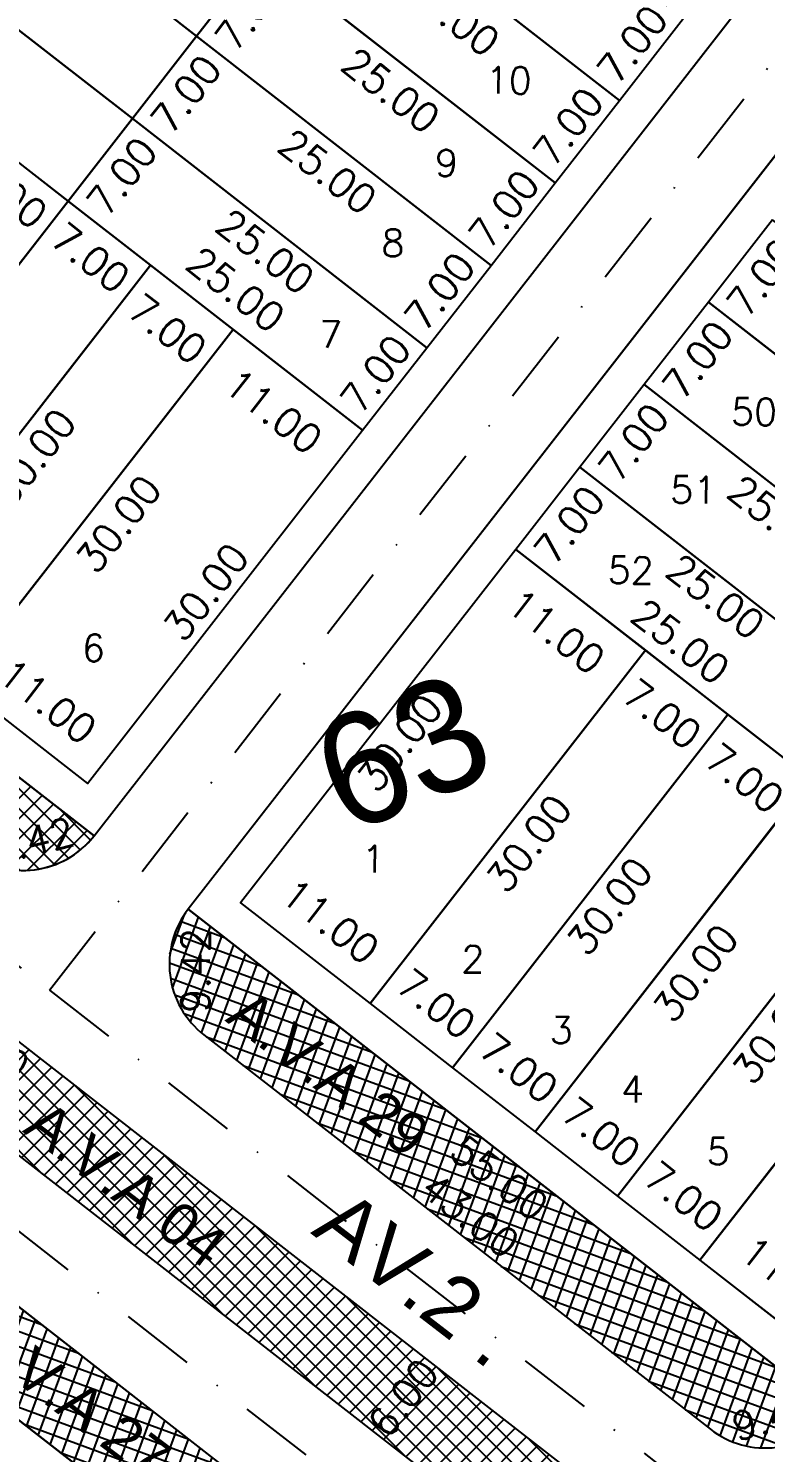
# Model space of a CAD drawing. Header units: millimetres. Extents: x -4430026 to 4783824, y 584 to 9593110.
# Drawn here: x 2311.7 to 2361.1, y 1223.1 to 1318.5 of the extents above; entities that cross this region are included whole.
import ezdxf
from ezdxf.enums import TextEntityAlignment as Align

# ---------------------------------------------------------------- set-up
doc = ezdxf.new("R2010")
doc.units = ezdxf.units.MM
doc.linetypes.add('CONTINUO', pattern=[0])
doc.linetypes.add('DASHDOT', pattern=[1, 0.5, -0.25, 0, -0.25])
for name, color, linetype in [('AGT CI', 252, 'Continuous'), ('Bra-Rua Calçadas', 1, 'Continuous'), ('Calçada', 1, 'Continuous'), ('Cota', 8, 'Continuous'), ('EIXO DAS VIAS', 252, 'DASHDOT'), ('Lotes', 2, 'Continuous'), ('Nomes de Ruas', 3, 'Continuous'), ('Numero de lotes', 5, 'Continuous'), ('TXT A.VERDES', 7, 'Continuous'), ('Área Verde Alameda etc.', 92, 'Continuous')]:
    doc.layers.add(name, color=color, linetype=linetype)
doc.styles.add('arcad1', font='romans.shx')
doc.styles.add('ARIAL', font='arial.ttf', dxfattribs={"height": 0.25})
doc.styles.add('ROMANS', font='romans.shx')
doc.dimstyles.new('BOLA100', dxfattribs={"dimscale": 0, "dimtxt": 1.9, "dimasz": 0.18, "dimexe": 0.18, "dimexo": 0.063, "dimgap": 0, "dimtad": 1, "dimzin": 4, "dimdsep": 46, "dimtxsty": 'ROMANS', "dimcen": 0.09, "dimse1": 1, "dimse2": 1, "dimsd1": 1, "dimsd2": 1, "dimclrt": 256, "dimaunit": 1, "dimadec": 4, "dimazin": 0, "dimtfac": 1.2, "dimtix": 1, "dimtmove": 2, "dimatfit": 3, "dimfxl": 1, "dimtvp": 2, "dimtolj": 1, "dimtzin": 4, "dimarcsym": 0})
pattern_1 = [(45, (-350710.31295, -9590084.73025), (-0.67351920908, 0.67351920908), []), (135, (-350710.31295, -9590084.73025), (-0.67351920908, -0.67351920908), [])]
pattern_2 = [(69.82082076, (-350710.31295, -9590084.73025), (-0.894034063135, 0.32857167248), []), (159.82082076, (-350710.31295, -9590084.73025), (-0.32857167248, -0.894034063135), [])]

# ---------------------------------------------------------------- blocks, each defined once
blk = doc.blocks.new('*D2287')
at = {"layer": 'DEFPOINTS', "color": 0}
for p in [(2344.366, 1283.626), (2346.551, 1281.925), (2325.935, 1259.956)]:
    blk.add_point(p, dxfattribs=at)
at = {"layer": 'Cota', "insert": (2336.586, 1270.673), "char_height": 1.9, "attachment_point": 5, "rotation": 52.09358, "style": 'ROMANS'}
blk.add_mtext('\\A1;30.00', dxfattribs=at)
blk = doc.blocks.new('*D2288')
at = {"layer": 'DEFPOINTS', "color": 0}
for p in [(2353.045, 1276.868), (2355.21, 1275.182), (2334.614, 1253.198)]:
    blk.add_point(p, dxfattribs=at)
at = {"layer": 'Cota', "insert": (2345.245, 1263.931), "char_height": 1.9, "attachment_point": 5, "rotation": 52.09358, "style": 'ROMANS'}
blk.add_mtext('\\A1;30.00', dxfattribs=at)
blk = doc.blocks.new('*D2289')
at = {"layer": 'DEFPOINTS', "color": 0}
for p in [(2358.568, 1272.567), (2360.622, 1270.968), (2340.137, 1248.897)]:
    blk.add_point(p, dxfattribs=at)
at = {"layer": 'Cota', "insert": (2350.657, 1259.717), "char_height": 1.9, "attachment_point": 5, "rotation": 52.09358, "style": 'ROMANS'}
blk.add_mtext('\\A1;30.00', dxfattribs=at)
blk = doc.blocks.new('*D2290')
at = {"layer": 'DEFPOINTS', "color": 0}
for p in [(2364.091, 1268.267), (2366.367, 1266.495), (2345.66, 1244.596)]:
    blk.add_point(p, dxfattribs=at)
at = {"layer": 'Cota', "insert": (2356.402, 1255.243), "char_height": 1.9, "attachment_point": 5, "rotation": 52.09358, "style": 'ROMANS'}
blk.add_mtext('\\A1;30.00', dxfattribs=at)
blk = doc.blocks.new('*D2291')
at = {"layer": 'DEFPOINTS', "color": 0}
for p in [(2369.615, 1263.966), (2371.696, 1262.345), (2351.183, 1240.296)]:
    blk.add_point(p, dxfattribs=at)
at = {"layer": 'Cota', "insert": (2361.731, 1251.094), "char_height": 1.9, "attachment_point": 5, "rotation": 52.09358, "style": 'ROMANS'}
blk.add_mtext('\\A1;30.00', dxfattribs=at)
blk = doc.blocks.new('*D2292')
at = {"layer": 'DEFPOINTS', "color": 0}
for p in [(2375.138, 1259.666), (2377.191, 1258.066), (2356.706, 1235.995)]:
    blk.add_point(p, dxfattribs=at)
at = {"layer": 'Cota', "insert": (2367.226, 1246.815), "char_height": 1.9, "attachment_point": 5, "rotation": 52.09358, "style": 'ROMANS'}
blk.add_mtext('\\A1;30.00', dxfattribs=at)
blk = doc.blocks.new('*D2294')
at = {"layer": 'DEFPOINTS', "color": 0}
for p in [(2348.667, 1289.149), (2350.851, 1287.448), (2344.366, 1283.626)]:
    blk.add_point(p, dxfattribs=at)
at = {"layer": 'Cota', "insert": (2347.952, 1285.27), "char_height": 1.9, "attachment_point": 5, "rotation": 52.09358, "style": 'ROMANS'}
blk.add_mtext('\\A1;7.00', dxfattribs=at)
blk = doc.blocks.new('*D2295')
at = {"layer": 'DEFPOINTS', "color": 0}
for p in [(2352.967, 1294.672), (2355.152, 1292.971), (2348.667, 1289.149)]:
    blk.add_point(p, dxfattribs=at)
at = {"layer": 'Cota', "insert": (2352.252, 1290.793), "char_height": 1.9, "attachment_point": 5, "rotation": 52.09358, "style": 'ROMANS'}
blk.add_mtext('\\A1;7.00', dxfattribs=at)
blk = doc.blocks.new('*D2296')
at = {"layer": 'DEFPOINTS', "color": 0}
for p in [(2357.268, 1300.195), (2359.453, 1298.494), (2352.967, 1294.672)]:
    blk.add_point(p, dxfattribs=at)
at = {"layer": 'Cota', "insert": (2356.553, 1296.316), "char_height": 1.9, "attachment_point": 5, "rotation": 52.09358, "style": 'ROMANS'}
blk.add_mtext('\\A1;7.00', dxfattribs=at)
blk = doc.blocks.new('*D2297')
at = {"layer": 'DEFPOINTS', "color": 0}
for p in [(2361.569, 1305.719), (2363.753, 1304.017), (2357.268, 1300.195)]:
    blk.add_point(p, dxfattribs=at)
at = {"layer": 'Cota', "insert": (2360.853, 1301.839), "char_height": 1.9, "attachment_point": 5, "rotation": 52.09358, "style": 'ROMANS'}
blk.add_mtext('\\A1;7.00', dxfattribs=at)
blk = doc.blocks.new('*D2419')
at = {"layer": 'DEFPOINTS', "color": 0}
for p in [(2319.907, 1302.672), (2321.999, 1301.043), (2301.475, 1279.001)]:
    blk.add_point(p, dxfattribs=at)
at = {"layer": 'Cota', "insert": (2312.034, 1289.791), "char_height": 1.9, "attachment_point": 5, "rotation": 52.09358, "style": 'ROMANS'}
blk.add_mtext('\\A1;30.00', dxfattribs=at)
blk = doc.blocks.new('*D2420')
at = {"layer": 'DEFPOINTS', "color": 0}
for p in [(2325.43, 1298.371), (2327.719, 1296.588), (2306.998, 1274.701)]:
    blk.add_point(p, dxfattribs=at)
at = {"layer": 'Cota', "insert": (2317.754, 1285.337), "char_height": 1.9, "attachment_point": 5, "rotation": 52.09358, "style": 'ROMANS'}
blk.add_mtext('\\A1;30.00', dxfattribs=at)
blk = doc.blocks.new('*D2421')
at = {"layer": 'DEFPOINTS', "color": 0}
for p in [(2333.569, 1292.033), (2334.109, 1291.613), (2315.678, 1267.942)]:
    blk.add_point(p, dxfattribs=at)
at = {"layer": 'Cota', "insert": (2323.604, 1280.782), "char_height": 1.9, "attachment_point": 5, "rotation": 52.09358, "style": 'ROMANS'}
blk.add_mtext('\\A1;30.00', dxfattribs=at)
blk = doc.blocks.new('*D2422')
at = {"layer": 'DEFPOINTS', "color": 0}
for p in [(2337.869, 1297.557), (2338.409, 1297.136), (2334.109, 1291.613)]:
    blk.add_point(p, dxfattribs=at)
at = {"layer": 'Cota', "insert": (2334.97, 1295.379), "char_height": 1.9, "attachment_point": 5, "rotation": 52.09358, "style": 'ROMANS'}
blk.add_mtext('\\A1;7.00', dxfattribs=at)
blk = doc.blocks.new('*D2423')
at = {"layer": 'DEFPOINTS', "color": 0}
for p in [(2342.17, 1303.08), (2342.71, 1302.659), (2338.409, 1297.136)]:
    blk.add_point(p, dxfattribs=at)
at = {"layer": 'Cota', "insert": (2339.27, 1300.902), "char_height": 1.9, "attachment_point": 5, "rotation": 52.09358, "style": 'ROMANS'}
blk.add_mtext('\\A1;7.00', dxfattribs=at)
blk = doc.blocks.new('*D2424')
at = {"layer": 'DEFPOINTS', "color": 0}
for p in [(2346.471, 1308.603), (2347.011, 1308.182), (2342.71, 1302.659)]:
    blk.add_point(p, dxfattribs=at)
at = {"layer": 'Cota', "insert": (2343.571, 1306.425), "char_height": 1.9, "attachment_point": 5, "rotation": 52.09358, "style": 'ROMANS'}
blk.add_mtext('\\A1;7.00', dxfattribs=at)
blk = doc.blocks.new('*D2425')
at = {"layer": 'DEFPOINTS', "color": 0}
for p in [(2350.771, 1314.126), (2351.311, 1313.705), (2347.011, 1308.182)]:
    blk.add_point(p, dxfattribs=at)
at = {"layer": 'Cota', "insert": (2347.871, 1311.948), "char_height": 1.9, "attachment_point": 5, "rotation": 52.09358, "style": 'ROMANS'}
blk.add_mtext('\\A1;7.00', dxfattribs=at)
blk = doc.blocks.new('*D2426')
at = {"layer": 'DEFPOINTS', "color": 0}
for p in [(2355.072, 1319.649), (2355.612, 1319.228), (2351.311, 1313.705)]:
    blk.add_point(p, dxfattribs=at)
at = {"layer": 'Cota', "insert": (2352.172, 1317.471), "char_height": 1.9, "attachment_point": 5, "rotation": 52.09358, "style": 'ROMANS'}
blk.add_mtext('\\A1;7.00', dxfattribs=at)
blk = doc.blocks.new('*D4426')
at = {"layer": 'DEFPOINTS', "color": 0}
for p in [(2306.998, 1274.701), (2316.752, 1269.323), (2315.678, 1267.942)]:
    blk.add_point(p, dxfattribs=at)
at = {"layer": 'Cota', "insert": (2312.996, 1273.451), "char_height": 1.9, "attachment_point": 5, "rotation": 322.09358, "style": 'ROMANS'}
blk.add_mtext('\\A1;11.00', dxfattribs=at)
blk = doc.blocks.new('*D4427')
at = {"layer": 'DEFPOINTS', "color": 0}
for p in [(2325.935, 1259.956), (2335.689, 1254.578), (2334.614, 1253.198)]:
    blk.add_point(p, dxfattribs=at)
at = {"layer": 'Cota', "insert": (2331.933, 1258.706), "char_height": 1.9, "attachment_point": 5, "rotation": 322.09358, "style": 'ROMANS'}
blk.add_mtext('\\A1;11.00', dxfattribs=at)
blk = doc.blocks.new('*D4428')
at = {"layer": 'DEFPOINTS', "color": 0}
for p in [(2334.614, 1253.198), (2341.212, 1250.277), (2340.137, 1248.897)]:
    blk.add_point(p, dxfattribs=at)
at = {"layer": 'Cota', "insert": (2339.034, 1253.177), "char_height": 1.9, "attachment_point": 5, "rotation": 322.09358, "style": 'ROMANS'}
blk.add_mtext('\\A1;7.00', dxfattribs=at)
blk = doc.blocks.new('*D4429')
at = {"layer": 'DEFPOINTS', "color": 0}
for p in [(2340.137, 1248.897), (2346.735, 1245.976), (2345.66, 1244.596)]:
    blk.add_point(p, dxfattribs=at)
at = {"layer": 'Cota', "insert": (2344.557, 1248.876), "char_height": 1.9, "attachment_point": 5, "rotation": 322.09358, "style": 'ROMANS'}
blk.add_mtext('\\A1;7.00', dxfattribs=at)
blk = doc.blocks.new('*D4430')
at = {"layer": 'DEFPOINTS', "color": 0}
for p in [(2345.66, 1244.596), (2352.258, 1241.676), (2351.183, 1240.296)]:
    blk.add_point(p, dxfattribs=at)
at = {"layer": 'Cota', "insert": (2350.08, 1244.576), "char_height": 1.9, "attachment_point": 5, "rotation": 322.09358, "style": 'ROMANS'}
blk.add_mtext('\\A1;7.00', dxfattribs=at)
blk = doc.blocks.new('*D4431')
at = {"layer": 'DEFPOINTS', "color": 0}
for p in [(2351.183, 1240.296), (2357.781, 1237.375), (2356.706, 1235.995)]:
    blk.add_point(p, dxfattribs=at)
at = {"layer": 'Cota', "insert": (2355.603, 1240.275), "char_height": 1.9, "attachment_point": 5, "rotation": 322.09358, "style": 'ROMANS'}
blk.add_mtext('\\A1;7.00', dxfattribs=at)
blk = doc.blocks.new('*D4432')
at = {"layer": 'DEFPOINTS', "color": 0}
for p in [(2356.706, 1235.995), (2366.46, 1230.617), (2365.386, 1229.237)]:
    blk.add_point(p, dxfattribs=at)
at = {"layer": 'Cota', "insert": (2362.704, 1234.746), "char_height": 1.9, "attachment_point": 5, "rotation": 322.09358, "style": 'ROMANS'}
blk.add_mtext('\\A1;11.00', dxfattribs=at)
blk = doc.blocks.new('*D4441')
at = {"layer": 'DEFPOINTS', "color": 0}
for p in [(2319.907, 1302.672), (2325.43, 1298.371), (2323.2, 1295.508)]:
    blk.add_point(p, dxfattribs=at)
at = {"layer": 'Cota', "insert": (2321.022, 1298.408), "char_height": 1.9, "attachment_point": 5, "rotation": 322.09358, "style": 'ROMANS'}
blk.add_mtext('\\A1;7.00', dxfattribs=at)
blk = doc.blocks.new('*D4442')
at = {"layer": 'DEFPOINTS', "color": 0}
for p in [(2325.43, 1298.371), (2334.109, 1291.613), (2331.879, 1288.75)]:
    blk.add_point(p, dxfattribs=at)
at = {"layer": 'Cota', "insert": (2328.123, 1292.878), "char_height": 1.9, "attachment_point": 5, "rotation": 322.09358, "style": 'ROMANS'}
blk.add_mtext('\\A1;11.00', dxfattribs=at)
blk = doc.blocks.new('*D4443')
at = {"layer": 'DEFPOINTS', "color": 0}
for p in [(2344.366, 1283.626), (2353.045, 1276.868), (2350.816, 1274.005)]:
    blk.add_point(p, dxfattribs=at)
at = {"layer": 'Cota', "insert": (2347.06, 1278.133), "char_height": 1.9, "attachment_point": 5, "rotation": 322.09358, "style": 'ROMANS'}
blk.add_mtext('\\A1;11.00', dxfattribs=at)
blk = doc.blocks.new('*D4444')
at = {"layer": 'DEFPOINTS', "color": 0}
for p in [(2353.045, 1276.868), (2358.568, 1272.567), (2356.339, 1269.704)]:
    blk.add_point(p, dxfattribs=at)
at = {"layer": 'Cota', "insert": (2354.161, 1272.604), "char_height": 1.9, "attachment_point": 5, "rotation": 322.09358, "style": 'ROMANS'}
blk.add_mtext('\\A1;7.00', dxfattribs=at)
blk = doc.blocks.new('*D4445')
at = {"layer": 'DEFPOINTS', "color": 0}
for p in [(2358.568, 1272.567), (2364.091, 1268.267), (2361.862, 1265.403)]:
    blk.add_point(p, dxfattribs=at)
at = {"layer": 'Cota', "insert": (2359.684, 1268.303), "char_height": 1.9, "attachment_point": 5, "rotation": 322.09358, "style": 'ROMANS'}
blk.add_mtext('\\A1;7.00', dxfattribs=at)
blk = doc.blocks.new('*D4458')
at = {"layer": 'DEFPOINTS', "color": 0}
for p in [(2344.366, 1283.626), (2364.091, 1268.267), (2364.685, 1269.029)]:
    blk.add_point(p, dxfattribs=at)
at = {"layer": 'Cota', "insert": (2355.406, 1277.458), "char_height": 1.9, "attachment_point": 5, "rotation": 322.09358, "style": 'ROMANS'}
blk.add_mtext('\\A1;25.00', dxfattribs=at)
blk = doc.blocks.new('*D4463')
at = {"layer": 'DEFPOINTS', "color": 0}
for p in [(2348.667, 1289.149), (2368.392, 1273.79), (2367.032, 1272.043)]:
    blk.add_point(p, dxfattribs=at)
at = {"layer": 'Cota', "insert": (2357.753, 1280.472), "char_height": 1.9, "attachment_point": 5, "rotation": 322.09358, "style": 'ROMANS'}
blk.add_mtext('\\A1;25.00', dxfattribs=at)
blk = doc.blocks.new('*D4468')
at = {"layer": 'DEFPOINTS', "color": 0}
for p in [(2352.967, 1294.672), (2372.693, 1279.313), (2371.139, 1277.317)]:
    blk.add_point(p, dxfattribs=at)
at = {"layer": 'Cota', "insert": (2361.859, 1285.746), "char_height": 1.9, "attachment_point": 5, "rotation": 322.09358, "style": 'ROMANS'}
blk.add_mtext('\\A1;25.00', dxfattribs=at)
blk = doc.blocks.new('*D4473')
at = {"layer": 'DEFPOINTS', "color": 0}
for p in [(2357.268, 1300.195), (2376.993, 1284.836), (2375.245, 1282.591)]:
    blk.add_point(p, dxfattribs=at)
at = {"layer": 'Cota', "insert": (2365.966, 1291.02), "char_height": 1.9, "attachment_point": 5, "rotation": 322.09358, "style": 'ROMANS'}
blk.add_mtext('\\A1;25.00', dxfattribs=at)
blk = doc.blocks.new('*D5806')
at = {"layer": 'DEFPOINTS', "color": 0}
for p in [(2314.383, 1306.972), (2316.573, 1305.267), (2295.952, 1283.302)]:
    blk.add_point(p, dxfattribs=at)
at = {"layer": 'Cota', "insert": (2306.608, 1294.016), "char_height": 1.9, "attachment_point": 5, "rotation": 52.09358, "style": 'ROMANS'}
blk.add_mtext('\\A1;30.00', dxfattribs=at)
blk = doc.blocks.new('*D5813')
at = {"layer": 'DEFPOINTS', "color": 0}
for p in [(2308.86, 1311.273), (2314.383, 1306.972), (2312.521, 1304.58)]:
    blk.add_point(p, dxfattribs=at)
at = {"layer": 'Cota', "insert": (2310.343, 1307.48), "char_height": 1.9, "attachment_point": 5, "rotation": 322.09358, "style": 'ROMANS'}
blk.add_mtext('\\A1;7.00', dxfattribs=at)
blk = doc.blocks.new('*D5814')
at = {"layer": 'DEFPOINTS', "color": 0}
for p in [(2314.383, 1306.972), (2319.907, 1302.672), (2318.044, 1300.28)]:
    blk.add_point(p, dxfattribs=at)
at = {"layer": 'Cota', "insert": (2315.866, 1303.18), "char_height": 1.9, "attachment_point": 5, "rotation": 322.09358, "style": 'ROMANS'}
blk.add_mtext('\\A1;7.00', dxfattribs=at)
blk = doc.blocks.new('*D5815')
at = {"layer": 'DEFPOINTS', "color": 0}
for p in [(2318.684, 1312.495), (2320.874, 1310.79), (2314.383, 1306.972)]:
    blk.add_point(p, dxfattribs=at)
at = {"layer": 'Cota', "insert": (2317.974, 1308.612), "char_height": 1.9, "attachment_point": 5, "rotation": 52.09358, "style": 'ROMANS'}
blk.add_mtext('\\A1;7.00', dxfattribs=at)
blk = doc.blocks.new('*D5816')
at = {"layer": 'DEFPOINTS', "color": 0}
for p in [(2322.985, 1318.018), (2325.175, 1316.313), (2318.684, 1312.495)]:
    blk.add_point(p, dxfattribs=at)
at = {"layer": 'Cota', "insert": (2322.275, 1314.135), "char_height": 1.9, "attachment_point": 5, "rotation": 52.09358, "style": 'ROMANS'}
blk.add_mtext('\\A1;7.00', dxfattribs=at)
blk = doc.blocks.new('*D5817')
at = {"layer": 'DEFPOINTS', "color": 0}
for p in [(2327.285, 1323.542), (2329.475, 1321.836), (2322.985, 1318.018)]:
    blk.add_point(p, dxfattribs=at)
at = {"layer": 'Cota', "insert": (2326.575, 1319.659), "char_height": 1.9, "attachment_point": 5, "rotation": 52.09358, "style": 'ROMANS'}
blk.add_mtext('\\A1;7.00', dxfattribs=at)
blk = doc.blocks.new('*D5983')
at = {"layer": 'DEFPOINTS', "color": 0}
for p in [(2294.658, 1322.332), (2315.166, 1307.977), (2314.383, 1306.972)]:
    blk.add_point(p, dxfattribs=at)
at = {"layer": 'Cota', "insert": (2305.887, 1316.406), "char_height": 1.9, "attachment_point": 5, "rotation": 322.09358, "style": 'ROMANS'}
blk.add_mtext('\\A1;25.00', dxfattribs=at)
blk = doc.blocks.new('*D5984')
at = {"layer": 'DEFPOINTS', "color": 0}
for p in [(2298.959, 1327.855), (2318.684, 1312.495), (2317.146, 1310.52)]:
    blk.add_point(p, dxfattribs=at)
at = {"layer": 'Cota', "insert": (2307.867, 1318.949), "char_height": 1.9, "attachment_point": 5, "rotation": 322.09358, "style": 'ROMANS'}
blk.add_mtext('\\A1;25.00', dxfattribs=at)
blk = doc.blocks.new('*D5985')
at = {"layer": 'DEFPOINTS', "color": 0}
for p in [(2303.259, 1333.378), (2322.985, 1318.018), (2321.318, 1315.878)]:
    blk.add_point(p, dxfattribs=at)
at = {"layer": 'Cota', "insert": (2312.039, 1324.307), "char_height": 1.9, "attachment_point": 5, "rotation": 322.09358, "style": 'ROMANS'}
blk.add_mtext('\\A1;25.00', dxfattribs=at)
blk = doc.blocks.new('*D6032')
at = {"layer": 'DEFPOINTS', "color": 0}
for p in [(2335.887, 1334.588), (2355.612, 1319.228), (2353.808, 1316.911)]:
    blk.add_point(p, dxfattribs=at)
at = {"layer": 'Cota', "insert": (2344.528, 1325.34), "char_height": 1.9, "attachment_point": 5, "rotation": 322.09358, "style": 'ROMANS'}
blk.add_mtext('\\A1;25.00', dxfattribs=at)
blk = doc.blocks.new('*D6033')
at = {"layer": 'DEFPOINTS', "color": 0}
for p in [(2331.586, 1329.065), (2351.311, 1313.705), (2349.283, 1311.1)]:
    blk.add_point(p, dxfattribs=at)
at = {"layer": 'Cota', "insert": (2340.004, 1319.53), "char_height": 1.9, "attachment_point": 5, "rotation": 322.09358, "style": 'ROMANS'}
blk.add_mtext('\\A1;25.00', dxfattribs=at)
blk = doc.blocks.new('*D6034')
at = {"layer": 'DEFPOINTS', "color": 0}
for p in [(2327.285, 1323.542), (2347.011, 1308.182), (2345.276, 1305.954)]:
    blk.add_point(p, dxfattribs=at)
at = {"layer": 'Cota', "insert": (2335.997, 1314.384), "char_height": 1.9, "attachment_point": 5, "rotation": 322.09358, "style": 'ROMANS'}
blk.add_mtext('\\A1;25.00', dxfattribs=at)
blk = doc.blocks.new('*D6035')
at = {"layer": 'DEFPOINTS', "color": 0}
for p in [(2322.985, 1318.018), (2342.71, 1302.659), (2341.043, 1300.519)]:
    blk.add_point(p, dxfattribs=at)
at = {"layer": 'Cota', "insert": (2331.764, 1308.948), "char_height": 1.9, "attachment_point": 5, "rotation": 322.09358, "style": 'ROMANS'}
blk.add_mtext('\\A1;25.00', dxfattribs=at)
blk = doc.blocks.new('*D6036')
at = {"layer": 'DEFPOINTS', "color": 0}
for p in [(2318.684, 1312.495), (2338.409, 1297.136), (2336.871, 1295.16)]:
    blk.add_point(p, dxfattribs=at)
at = {"layer": 'Cota', "insert": (2327.592, 1303.589), "char_height": 1.9, "attachment_point": 5, "rotation": 322.09358, "style": 'ROMANS'}
blk.add_mtext('\\A1;25.00', dxfattribs=at)
blk = doc.blocks.new('*D6037')
at = {"layer": 'DEFPOINTS', "color": 0}
for p in [(2314.383, 1306.972), (2334.891, 1292.618), (2334.109, 1291.613)]:
    blk.add_point(p, dxfattribs=at)
at = {"layer": 'Cota', "insert": (2325.612, 1301.047), "char_height": 1.9, "attachment_point": 5, "rotation": 322.09358, "style": 'ROMANS'}
blk.add_mtext('\\A1;25.00', dxfattribs=at)
blk = doc.blocks.new('*D7468')
at = {"layer": 'DEFPOINTS', "color": 0}
for p in [(2261.75, 1289.021), (2355.643, 1215.911), (2354.231, 1214.098)]:
    blk.add_point(p, dxfattribs=at)
at = {"layer": 'Cota', "insert": (2307.868, 1251.403), "char_height": 1.9, "attachment_point": 5, "rotation": 322.09358, "style": 'ROMANS'}
blk.add_mtext('\\A1;119.00', dxfattribs=at)
blk = doc.blocks.new('*D7469')
at = {"layer": 'DEFPOINTS', "color": 0}
for p in [(2258.064, 1284.287), (2351.957, 1211.177), (2352.348, 1211.68)]:
    blk.add_point(p, dxfattribs=at)
at = {"layer": 'Cota', "insert": (2305.985, 1248.984), "char_height": 1.9, "attachment_point": 5, "rotation": 322.09358, "style": 'ROMANS'}
blk.add_mtext('\\A1;119.00', dxfattribs=at)
blk = doc.blocks.new('*D7482')
at = {"layer": 'DEFPOINTS', "color": 0}
for p in [(2337.218, 1230.258), (2339.411, 1228.55), (2333.532, 1225.524)]:
    blk.add_point(p, dxfattribs=at)
at = {"layer": 'Cota', "insert": (2336.819, 1226.767), "char_height": 1.9, "attachment_point": 5, "rotation": 52.09358, "style": 'ROMANS'}
blk.add_mtext('\\A1;6.00', dxfattribs=at)
blk = doc.blocks.new('*D7396')
at = {"layer": 'DEFPOINTS', "color": 0}
for p in [(2301.734, 1232.945), (2301.538, 1232.693), (2344.943, 1198.914)]:
    blk.add_point(p, dxfattribs=at)
at = {"layer": 'Cota', "insert": (2324.02, 1216.805), "char_height": 1.9, "attachment_point": 5, "rotation": 322.10932, "style": 'ROMANS'}
blk.add_mtext('\\A1;55.00', dxfattribs=at)
blk = doc.blocks.new('*D7397')
at = {"layer": 'DEFPOINTS', "color": 0}
for p in [(2309.958, 1233.74), (2343.886, 1207.322), (2342.523, 1205.572)]:
    blk.add_point(p, dxfattribs=at)
at = {"layer": 'Cota', "insert": (2326.143, 1219.531), "char_height": 1.9, "attachment_point": 5, "rotation": 322.09358, "style": 'ROMANS'}
blk.add_mtext('\\A1;43.00', dxfattribs=at)
blk = doc.blocks.new('*D7532')
at = {"layer": 'DEFPOINTS', "color": 0}
for p in [(2384.717, 1450.198), (2270.309, 1303.269), (2272.014, 1301.941)]:
    blk.add_point(p, dxfattribs=at)
at = {"layer": 'Cota', "insert": (2334.914, 1383.721), "char_height": 1.9, "attachment_point": 5, "rotation": 52.09358, "style": 'ROMANS'}
blk.add_mtext('\\A1;186.22', dxfattribs=at)
blk = doc.blocks.new('*D7533')
at = {"layer": 'DEFPOINTS', "color": 0}
for p in [(2388.662, 1447.126), (2388.662, 1447.126), (2274.254, 1300.197)]:
    blk.add_point(p, dxfattribs=at)
at = {"layer": 'Cota', "insert": (2330.496, 1374.427), "char_height": 1.9, "attachment_point": 5, "rotation": 52.09358, "style": 'ROMANS'}
blk.add_mtext('\\A1;186.22', dxfattribs=at)

msp = doc.modelspace()

# ---------------------------------------------------------------- hatches: boundary and pattern name
at = {"layer": 'Área Verde Alameda etc.'}
h = msp.add_hatch(dxfattribs=at)
h.set_pattern_fill('ANSI37', color=256, scale=0.3, angle=24.82082, style=0)
h.set_pattern_definition(pattern_2)
edge = h.paths.add_edge_path()
edge.add_line((2384.717, 1450.198), (2270.309, 1303.269))
edge.add_line((2270.309, 1303.269), (2274.254, 1300.197))
edge.add_line((2274.254, 1300.197), (2388.662, 1447.126))
edge.add_arc((2413.119, 1428.086), 30.995, 78.29344, 142.09799, ccw=False)
edge.add_arc((2413.419, 1458.079), 6, 3.40904, 89.3668)
edge.add_arc((2413.122, 1428.081), 36, 89.42147, 142.09358)
h = msp.add_hatch(dxfattribs=at)
h.set_pattern_fill('ANSI37', color=256, scale=0.3, style=0)
h.set_pattern_definition(pattern_1)
h.paths.add_polyline_path([(2268.773, 1301.296, 0.296215), (2268.214, 1294.785, 0.105103), (2269.821, 1292.876), (2307.694, 1263.386, 0.414214), (2316.114, 1264.434)])
h = msp.add_hatch(dxfattribs=at)
h.set_pattern_fill('ANSI37', color=256, scale=0.3, style=0)
h.set_pattern_definition(pattern_1)
h.paths.add_polyline_path([(2261.75, 1289.021, 0.414214), (2258.943, 1288.672), (2257.715, 1287.094, 0.414214), (2258.064, 1284.287), (2351.957, 1211.177, 0.414214), (2354.763, 1211.526), (2355.992, 1213.104, 0.414214), (2355.643, 1215.911)])
h = msp.add_hatch(dxfattribs=at)
h.set_pattern_fill('ANSI37', color=256, scale=0.3, angle=24.82082, style=0)
h.set_pattern_definition(pattern_2)
edge = h.paths.add_edge_path()
edge.add_line((2365.822, 1225.728), (2322.426, 1259.519))
edge.add_arc((2327.16, 1255.833), 6, 142.09358, 232.09358)
edge.add_line((2323.474, 1251.099), (2357.402, 1224.681))
edge.add_arc((2361.088, 1229.415), 6, 232.09358, 322.09358)
h = msp.add_hatch(dxfattribs=at)
h.set_pattern_fill('ANSI37', color=256, scale=0.3, angle=24.82082, style=0)
h.set_pattern_definition(pattern_2)
edge = h.paths.add_edge_path()
edge.add_line((2343.886, 1207.322), (2309.958, 1233.74))
edge.add_arc((2306.272, 1229.006), 6, 52.09358, 142.09358)
edge.add_line((2301.538, 1232.693), (2344.934, 1198.902))
edge.add_arc((2340.199, 1202.588), 6, 322.09357, 322.2379)
edge.add_arc((2340.199, 1202.588), 6, 322.23791, 412.09358)

# ---------------------------------------------------------------- linework, layer by layer
at = {"layer": 'Bra-Rua Calçadas'}
for points in [[(2316.114, 1264.434), (2268.773, 1301.296, 0.00063), (2268.764, 1301.284, 0.29553), (2268.214, 1294.785, 0.105103), (2269.821, 1292.876), (2307.694, 1263.386, 0.414214)], [(2257.715, 1287.094), (2258.943, 1288.672, -0.414214), (2261.75, 1289.021), (2355.643, 1215.911, -0.414214), (2355.992, 1213.104), (2354.763, 1211.526, -0.414214), (2351.957, 1211.177), (2258.064, 1284.287, -0.414214)], [(2365.822, 1225.728), (2322.426, 1259.519, 0.414214), (2323.474, 1251.099), (2357.402, 1224.681, 0.414214)], [(2343.886, 1207.322), (2309.958, 1233.74, 0.414214), (2301.538, 1232.693), (2344.934, 1198.902, 0.00063), (2344.943, 1198.914, 0.413476)]]:
    msp.add_lwpolyline(points, format="xyb", close=True, dxfattribs=at)
at = {"layer": 'Calçada', "lineweight": -3}
for p, q in [((2316.114, 1264.434), (2430.808, 1411.731)), ((2316.114, 1264.434), (2430.808, 1411.731)), ((2437.379, 1407.148), (2322.426, 1259.519)), ((2437.379, 1407.148), (2322.426, 1259.519)), ((2323.474, 1251.099), (2357.402, 1224.681)), ((2323.474, 1251.099), (2357.402, 1224.681)), ((2309.958, 1233.74), (2343.886, 1207.322)), ((2309.958, 1233.74), (2343.886, 1207.322))]:
    msp.add_line(p, q, dxfattribs=at)
for points in [[(2430.808, 1411.731, 0.362321), (2430.55, 1419.413, -0.185585), (2419.372, 1448.944), (2419.419, 1458.049, 0.412484), (2413.485, 1464.079, 0.233959), (2384.717, 1450.198), (2268.773, 1301.296, 0.414214), (2269.821, 1292.876), (2307.694, 1263.386, 0.414214), (2316.114, 1264.434)], [(2430.808, 1411.731, 0.362321), (2430.55, 1419.413, -0.185585), (2419.372, 1448.944), (2419.419, 1458.049, 0.412484), (2413.485, 1464.079, 0.233959), (2384.717, 1450.198), (2268.773, 1301.296, 0.414214), (2269.821, 1292.876), (2307.694, 1263.386, 0.414214), (2316.114, 1264.434)], [(2504.695, 1404.077, 0.734919), (2498.172, 1413.491), (2476.489, 1406.718, -0.187625), (2444.664, 1408.892, 0.350463), (2437.379, 1407.148), (2322.426, 1259.519, 0.414214), (2323.474, 1251.099), (2357.402, 1224.681, 0.414214), (2365.822, 1225.728)], [(2504.695, 1404.077, 0.734919), (2498.172, 1413.491), (2476.489, 1406.718, -0.187625), (2444.664, 1408.892, 0.350463), (2437.379, 1407.148), (2322.426, 1259.519, 0.414214), (2323.474, 1251.099), (2357.402, 1224.681, 0.414214), (2365.822, 1225.728)], [(2344.934, 1198.902, 0.414214), (2343.886, 1207.322), (2309.958, 1233.74, 0.414214), (2301.538, 1232.693), (2149.173, 1037.017, 0.414214), (2150.221, 1028.596), (2184.149, 1002.178, 0.414214), (2192.569, 1003.226)], [(2344.934, 1198.902, 0.414214), (2343.886, 1207.322), (2309.958, 1233.74, 0.414214), (2301.538, 1232.693), (2149.173, 1037.017, 0.414214), (2150.221, 1028.596), (2184.149, 1002.178, 0.414214), (2192.569, 1003.226)]]:
    msp.add_lwpolyline(points, format="xyb", close=True, dxfattribs=at)
for points in [[(2268.773, 1301.296), (2316.114, 1264.434)], [(2322.426, 1259.519), (2365.822, 1225.728)], [(2344.934, 1198.902), (2301.538, 1232.693)]]:
    msp.add_lwpolyline(points, dxfattribs=at)
for centre, start, end in [((2311.38, 1268.12), 232.09358, 322.09358), ((2311.38, 1268.12), 232.09358, 322.09358), ((2327.16, 1255.833), 142.09358, 232.09358), ((2327.16, 1255.833), 142.09358, 232.09358)]:
    msp.add_arc(centre, 6, start, end, dxfattribs=at)
at = {"layer": 'EIXO DAS VIAS', "ltscale": 10}
msp.add_line((2313.127, 1254.086, 103.708), (2439.618, 1416.534, 103.708), dxfattribs=at)
at = {"layer": 'EIXO DAS VIAS', "ltscale": 10, "elevation": 103.708}
for points in [[(2259.474, 1295.864), (2313.127, 1254.086)], [(2313.127, 1254.086), (2362.835, 1215.381)], [(2354.233, 1204.335), (2304.525, 1243.04)]]:
    msp.add_lwpolyline(points, dxfattribs=at)
at = {"layer": 'Lotes', "lineweight": -3}
for p, q in [((2468.625, 1402.515), (2345.66, 1244.596)), ((2319.907, 1302.672), (2301.475, 1279.001)), ((2396.719, 1269.477), (2357.268, 1300.195)), ((2325.43, 1298.371), (2306.998, 1274.701)), ((2392.418, 1263.954), (2352.967, 1294.672)), ((2388.117, 1258.431), (2348.667, 1289.149)), ((2383.817, 1252.907), (2344.366, 1283.626)), ((2353.045, 1276.868), (2334.614, 1253.198)), ((2358.568, 1272.567), (2340.137, 1248.897)), ((2369.615, 1263.966), (2351.183, 1240.296)), ((2375.138, 1259.666), (2356.706, 1235.995))]:
    msp.add_line(p, q, dxfattribs=at)
at = {"layer": 'Lotes', "linetype": 'CONTINUO', "lineweight": -3}
for p, q in [((2468.625, 1402.515), (2345.66, 1244.596)), ((2351.311, 1313.705), (2331.586, 1329.065)), ((2331.586, 1329.065), (2351.311, 1313.705)), ((2327.285, 1323.542), (2322.985, 1318.018)), ((2322.985, 1318.018), (2327.285, 1323.542)), ((2347.011, 1308.182), (2327.285, 1323.542)), ((2327.285, 1323.542), (2347.011, 1308.182)), ((2351.311, 1313.705), (2355.612, 1319.228)), ((2322.985, 1318.018), (2318.684, 1312.495)), ((2318.684, 1312.495), (2322.985, 1318.018)), ((2342.71, 1302.659), (2322.985, 1318.018)), ((2322.985, 1318.018), (2342.71, 1302.659)), ((2347.011, 1308.182), (2351.311, 1313.705)), ((2318.684, 1312.495), (2314.383, 1306.972)), ((2314.383, 1306.972), (2318.684, 1312.495)), ((2338.409, 1297.136), (2318.684, 1312.495)), ((2318.684, 1312.495), (2338.409, 1297.136)), ((2314.383, 1306.972), (2308.86, 1311.273)), ((2342.71, 1302.659), (2347.011, 1308.182)), ((2314.383, 1306.972), (2295.952, 1283.302)), ((2295.952, 1283.302), (2314.383, 1306.972)), ((2319.907, 1302.672), (2314.383, 1306.972)), ((2314.383, 1306.972), (2334.109, 1291.613)), ((2361.569, 1305.719), (2357.268, 1300.195)), ((2301.475, 1279.001), (2319.907, 1302.672)), ((2319.907, 1302.672), (2301.475, 1279.001)), ((2325.43, 1298.371), (2319.907, 1302.672)), ((2338.409, 1297.136), (2342.71, 1302.659)), ((2357.268, 1300.195), (2352.967, 1294.672)), ((2357.268, 1300.195), (2376.993, 1284.836)), ((2376.993, 1284.836), (2357.268, 1300.195)), ((2306.998, 1274.701), (2325.43, 1298.371)), ((2325.43, 1298.371), (2306.998, 1274.701)), ((2334.109, 1291.613), (2325.43, 1298.371)), ((2334.109, 1291.613), (2338.409, 1297.136)), ((2352.967, 1294.672), (2348.667, 1289.149)), ((2352.967, 1294.672), (2372.693, 1279.313)), ((2372.693, 1279.313), (2352.967, 1294.672)), ((2315.678, 1267.942), (2334.109, 1291.613)), ((2348.667, 1289.149), (2344.366, 1283.626)), ((2348.667, 1289.149), (2368.392, 1273.79)), ((2368.392, 1273.79), (2348.667, 1289.149)), ((2344.366, 1283.626), (2325.935, 1259.956)), ((2353.045, 1276.868), (2344.366, 1283.626)), ((2344.366, 1283.626), (2364.091, 1268.267)), ((2334.614, 1253.198), (2353.045, 1276.868)), ((2353.045, 1276.868), (2334.614, 1253.198)), ((2358.568, 1272.567), (2353.045, 1276.868)), ((2306.998, 1274.701), (2315.678, 1267.942)), ((2340.137, 1248.897), (2358.568, 1272.567)), ((2358.568, 1272.567), (2340.137, 1248.897)), ((2364.091, 1268.267), (2358.568, 1272.567)), ((2345.66, 1244.596), (2364.091, 1268.267)), ((2364.091, 1268.267), (2345.66, 1244.596)), ((2351.183, 1240.296), (2369.615, 1263.966)), ((2369.615, 1263.966), (2351.183, 1240.296)), ((2325.935, 1259.956), (2334.614, 1253.198)), ((2356.706, 1235.995), (2375.138, 1259.666)), ((2375.138, 1259.666), (2356.706, 1235.995)), ((2334.614, 1253.198), (2340.137, 1248.897)), ((2340.137, 1248.897), (2345.66, 1244.596)), ((2345.66, 1244.596), (2351.183, 1240.296)), ((2351.183, 1240.296), (2356.706, 1235.995)), ((2356.706, 1235.995), (2365.386, 1229.237))]:
    msp.add_line(p, q, dxfattribs=at)
at = {"layer": 'Lotes'}
for p, q in [((2322.985, 1318.018), (2327.285, 1323.542)), ((2318.684, 1312.495), (2322.985, 1318.018)), ((2314.383, 1306.972), (2318.684, 1312.495))]:
    msp.add_line(p, q, dxfattribs=at)
for points in [[(2307.56, 1338.901), (2303.259, 1333.378), (2322.985, 1318.018), (2327.285, 1323.542)], [(2335.887, 1334.588), (2331.586, 1329.065), (2351.311, 1313.705), (2355.612, 1319.228)], [(2303.259, 1333.378), (2298.959, 1327.855), (2318.684, 1312.495), (2322.985, 1318.018)], [(2331.586, 1329.065), (2327.285, 1323.542), (2347.011, 1308.182), (2351.311, 1313.705)], [(2298.959, 1327.855), (2294.658, 1322.332), (2314.383, 1306.972), (2318.684, 1312.495)], [(2327.285, 1323.542), (2322.985, 1318.018), (2342.71, 1302.659), (2347.011, 1308.182)], [(2322.985, 1318.018), (2318.684, 1312.495), (2338.409, 1297.136), (2342.71, 1302.659)], [(2318.684, 1312.495), (2314.383, 1306.972), (2319.907, 1302.672), (2325.43, 1298.371), (2334.109, 1291.613), (2338.409, 1297.136)], [(2308.86, 1311.273), (2290.429, 1287.602), (2295.952, 1283.302), (2314.383, 1306.972)], [(2308.86, 1311.273), (2290.429, 1287.602), (2295.952, 1283.302), (2314.383, 1306.972)], [(2314.383, 1306.972), (2295.952, 1283.302), (2301.475, 1279.001), (2319.907, 1302.672)], [(2361.569, 1305.719), (2357.268, 1300.195), (2376.993, 1284.836), (2381.294, 1290.359)], [(2319.907, 1302.672), (2301.475, 1279.001), (2306.998, 1274.701), (2325.43, 1298.371)], [(2357.268, 1300.195), (2352.967, 1294.672), (2372.693, 1279.313), (2376.993, 1284.836)], [(2325.43, 1298.371), (2306.998, 1274.701), (2315.678, 1267.942), (2334.109, 1291.613)], [(2352.967, 1294.672), (2348.667, 1289.149), (2368.392, 1273.79), (2372.693, 1279.313)], [(2348.667, 1289.149), (2344.366, 1283.626), (2353.045, 1276.868), (2358.568, 1272.567), (2364.091, 1268.267), (2368.392, 1273.79)], [(2344.366, 1283.626), (2325.935, 1259.956), (2334.614, 1253.198), (2353.045, 1276.868)], [(2353.045, 1276.868), (2334.614, 1253.198), (2340.137, 1248.897), (2358.568, 1272.567)], [(2358.568, 1272.567), (2340.137, 1248.897), (2345.66, 1244.596), (2364.091, 1268.267)], [(2364.091, 1268.267), (2345.66, 1244.596), (2351.183, 1240.296), (2369.615, 1263.966)], [(2369.615, 1263.966), (2351.183, 1240.296), (2356.706, 1235.995), (2375.138, 1259.666)], [(2375.138, 1259.666), (2356.706, 1235.995), (2365.386, 1229.237), (2383.817, 1252.907)]]:
    msp.add_lwpolyline(points, close=True, dxfattribs=at)
at = {"layer": 'Área Verde Alameda etc.'}
for p, q in [((2313.616, 1247.969), (2313.616, 1247.969)), ((2313.838, 1247.449), (2313.838, 1247.449)), ((2315.591, 1245.857), (2315.591, 1245.857)), ((2318.069, 1237.913), (2318.069, 1237.913)), ((2326.639, 1238.134), (2326.639, 1238.134)), ((2324.375, 1237.33), (2324.375, 1237.33)), ((2323.291, 1233.951), (2323.291, 1233.951)), ((2333.158, 1228.803), (2333.158, 1228.803)), ((2338.385, 1226.739), (2338.385, 1226.739))]:
    msp.add_line(p, q, dxfattribs=at)
for points in [[(2316.114, 1264.434), (2268.773, 1301.296, 0.00063), (2268.764, 1301.284, 0.29553), (2268.214, 1294.785, 0.105103), (2269.821, 1292.876), (2307.694, 1263.386, 0.414214)], [(2257.715, 1287.094), (2258.943, 1288.672, -0.414214), (2261.75, 1289.021), (2355.643, 1215.911, -0.414214), (2355.992, 1213.104), (2354.763, 1211.526, -0.414214), (2351.957, 1211.177), (2258.064, 1284.287, -0.414214)], [(2365.822, 1225.728), (2322.426, 1259.519, 0.414214), (2323.474, 1251.099), (2357.402, 1224.681, 0.414214)], [(2343.886, 1207.322), (2309.958, 1233.74, 0.414214), (2301.538, 1232.693), (2344.934, 1198.902, 0.00063), (2344.943, 1198.914, 0.413476)]]:
    msp.add_lwpolyline(points, format="xyb", close=True, dxfattribs=at)

# ---------------------------------------------------------------- texts
at = {"layer": 'AGT CI'}
msp.add_text('63', height=7.5, rotation=22.30681, dxfattribs=at).set_placement((2332.998, 1264.463))
at = {"layer": 'Cota', "char_height": 1.9, "attachment_point": 5, "style": 'ROMANS'}
for s, insert, rotation in [('\\A1;9.42', (2311.965, 1264.093), 13.98717), ('\\A1;9.42', (2322.907, 1255.414), 89.59105), ('\\A1;55.00', (2343.262, 1241.516), 322.09358), ('\\A1;43.00', (2341.312, 1239.012), 322.09358), ('\\A1;9.42', (2361.668, 1225.492), 14.44493)]:
    msp.add_mtext(s, dxfattribs=dict(at, insert=insert, rotation=rotation))
at = {"layer": 'Nomes de Ruas', "extrusion": (-0.054998, 0.06695, 0.996239), "style": 'ARIAL'}
msp.add_text('AV.2 .', height=4, rotation=102.96746, dxfattribs=at).set_placement((-2590.237, 527.825, -45.905), align=Align.MIDDLE_CENTER)
at = {"layer": 'Numero de lotes', "style": 'arcad1'}
for s, p in [('10', (2343.894, 1315.06, 103.708)), ('9', (2339.725, 1309.519, 103.708)), ('8', (2336.14, 1304.161, 103.708)), ('7', (2331.961, 1298.039, 103.708)), ('50', (2360.329, 1292.849, 103.708)), ('51', (2356.258, 1287.621, 103.708)), ('52', (2352.066, 1282.237, 103.708)), ('6', (2316.08, 1277.023, 103.708)), ('1', (2334.83, 1262.882, 103.708)), ('2', (2341.493, 1256.179, 103.708)), ('3', (2347.417, 1251.426, 103.708)), ('4', (2352.191, 1247.468, 103.708)), ('5', (2357.931, 1243.299, 103.708))]:
    msp.add_text(s, height=1.8, rotation=358.97539, dxfattribs=at).set_placement(p, align=Align.MIDDLE_CENTER)
at = {"layer": 'TXT A.VERDES', "linetype": 'CONTINUO', "char_height": 2.8, "width": 43.98267, "attachment_point": 1, "rotation": 322.87319, "style": 'arcad1'}
for s, insert in [('{\\fArial|b0|i0|c0|p34;A.V.A 29}', (2326.525, 1254.298, 103.708)), ('{\\fArial|b0|i0|c0|p34;A.V.A 04}', (2312.961, 1246.872, 103.708)), ('{\\fArial|b0|i0|c0|p34;A.V.A 27}', (2309.202, 1232.603, 103.708))]:
    msp.add_mtext(s, dxfattribs=dict(at, insert=insert))

# ---------------------------------------------------------------- dimensions: what is measured, and where the dimension line sits
at = {"layer": 'Cota'}
for base, p1, p2, angle, picture, middle in [((2272.014, 1301.941), (2384.717, 1450.198), (2270.309, 1303.269), 232.09358, '*D7532', (2334.914, 1383.721)), ((2388.662, 1447.126), (2274.254, 1300.197), (2388.662, 1447.126), 52.09358, '*D7533', (2330.496, 1374.427))]:
    dim = msp.add_linear_dim(base=base, p1=p1, p2=p2, angle=angle, dimstyle='BOLA100', override={"dimscale": 1}, dxfattribs=at)
    dim.commit()
    dim.dimension.update_dxf_attribs({"geometry": picture, "text_midpoint": middle, "dimtype": 161})
for base, p1, p2, angle, picture, middle in [((2353.808, 1316.911), (2335.887, 1334.588), (2355.612, 1319.228), 142.09358, '*D6032', (2344.528, 1325.34)), ((2349.283, 1311.1), (2331.586, 1329.065), (2351.311, 1313.705), 142.09358, '*D6033', (2340.004, 1319.53)), ((2329.475, 1321.836), (2322.985, 1318.018), (2327.285, 1323.542), 232.09358, '*D5817', (2326.575, 1319.659)), ((2345.276, 1305.954), (2327.285, 1323.542), (2347.011, 1308.182), 142.09358, '*D6034', (2335.997, 1314.384)), ((2355.072, 1319.649), (2351.311, 1313.705), (2355.612, 1319.228), 232.09358, '*D2426', (2352.172, 1317.471)), ((2325.175, 1316.313), (2318.684, 1312.495), (2322.985, 1318.018), 232.09358, '*D5816', (2322.275, 1314.135)), ((2341.043, 1300.519), (2322.985, 1318.018), (2342.71, 1302.659), 142.09358, '*D6035', (2331.764, 1308.948)), ((2350.771, 1314.126), (2347.011, 1308.182), (2351.311, 1313.705), 232.09358, '*D2425', (2347.871, 1311.948)), ((2320.874, 1310.79), (2314.383, 1306.972), (2318.684, 1312.495), 232.09358, '*D5815', (2317.974, 1308.612)), ((2336.871, 1295.16), (2318.684, 1312.495), (2338.409, 1297.136), 142.09358, '*D6036', (2327.592, 1303.589)), ((2312.521, 1304.58), (2308.86, 1311.273), (2314.383, 1306.972), 142.09358, '*D5813', (2310.343, 1307.48)), ((2346.471, 1308.603), (2342.71, 1302.659), (2347.011, 1308.182), 232.09358, '*D2424', (2343.571, 1306.425)), ((2318.044, 1300.28), (2314.383, 1306.972), (2319.907, 1302.672), 142.09358, '*D5814', (2315.866, 1303.18)), ((2334.891, 1292.618), (2314.383, 1306.972), (2334.109, 1291.613), 142.09358, '*D6037', (2325.612, 1301.047)), ((2363.753, 1304.017), (2357.268, 1300.195), (2361.569, 1305.719), 232.09358, '*D2297', (2360.853, 1301.839)), ((2342.17, 1303.08), (2338.409, 1297.136), (2342.71, 1302.659), 232.09358, '*D2423', (2339.27, 1300.902)), ((2323.2, 1295.508), (2319.907, 1302.672), (2325.43, 1298.371), 142.09358, '*D4441', (2321.022, 1298.408)), ((2359.453, 1298.494), (2352.967, 1294.672), (2357.268, 1300.195), 232.09358, '*D2296', (2356.553, 1296.316)), ((2375.245, 1282.591), (2357.268, 1300.195), (2376.993, 1284.836), 142.09358, '*D4473', (2365.966, 1291.02)), ((2331.879, 1288.75), (2325.43, 1298.371), (2334.109, 1291.613), 142.09358, '*D4442', (2328.123, 1292.878)), ((2337.869, 1297.557), (2334.109, 1291.613), (2338.409, 1297.136), 232.09358, '*D2422', (2334.97, 1295.379)), ((2355.152, 1292.971), (2348.667, 1289.149), (2352.967, 1294.672), 232.09358, '*D2295', (2352.252, 1290.793)), ((2371.139, 1277.317), (2352.967, 1294.672), (2372.693, 1279.313), 142.09358, '*D4468', (2361.859, 1285.746)), ((2350.851, 1287.448), (2344.366, 1283.626), (2348.667, 1289.149), 232.09358, '*D2294', (2347.952, 1285.27)), ((2367.032, 1272.043), (2348.667, 1289.149), (2368.392, 1273.79), 142.09358, '*D4463', (2357.753, 1280.472)), ((2350.816, 1274.005), (2344.366, 1283.626), (2353.045, 1276.868), 142.09358, '*D4443', (2347.06, 1278.133)), ((2364.685, 1269.029), (2344.366, 1283.626), (2364.091, 1268.267), 142.09358, '*D4458', (2355.406, 1277.458)), ((2356.339, 1269.704), (2353.045, 1276.868), (2358.568, 1272.567), 142.09358, '*D4444', (2354.161, 1272.604)), ((2316.752, 1269.323), (2306.998, 1274.701), (2315.678, 1267.942), 142.09358, '*D4426', (2312.996, 1273.451)), ((2361.862, 1265.403), (2358.568, 1272.567), (2364.091, 1268.267), 142.09358, '*D4445', (2359.684, 1268.303)), ((2335.689, 1254.578), (2325.935, 1259.956), (2334.614, 1253.198), 142.09358, '*D4427', (2331.933, 1258.706)), ((2341.212, 1250.277), (2334.614, 1253.198), (2340.137, 1248.897), 142.09358, '*D4428', (2339.034, 1253.177)), ((2346.735, 1245.976), (2340.137, 1248.897), (2345.66, 1244.596), 142.09358, '*D4429', (2344.557, 1248.876)), ((2352.258, 1241.676), (2345.66, 1244.596), (2351.183, 1240.296), 142.09358, '*D4430', (2350.08, 1244.576)), ((2357.781, 1237.375), (2351.183, 1240.296), (2356.706, 1235.995), 142.09358, '*D4431', (2355.603, 1240.275)), ((2366.46, 1230.617), (2356.706, 1235.995), (2365.386, 1229.237), 142.09358, '*D4432', (2362.704, 1234.746))]:
    dim = msp.add_linear_dim(base=base, p1=p1, p2=p2, angle=angle, dimstyle='BOLA100', override={"dimscale": 1}, dxfattribs=at)
    dim.commit()
    dim.dimension.update_dxf_attribs({"geometry": picture, "text_midpoint": middle})
for p1, p2, distance, picture, middle in [((2303.259, 1333.378), (2322.985, 1318.018), -2.713, '*D5985', (2312.039, 1324.307)), ((2298.959, 1327.855), (2318.684, 1312.495), -2.504, '*D5984', (2307.867, 1318.949)), ((2294.658, 1322.332), (2314.383, 1306.972), 1.274, '*D5983', (2305.887, 1316.406)), ((2295.952, 1283.302), (2314.383, 1306.972), -2.775, '*D5806', (2306.608, 1294.016)), ((2301.475, 1279.001), (2319.907, 1302.672), -2.652, '*D2419', (2312.034, 1289.791)), ((2306.998, 1274.701), (2325.43, 1298.371), -2.902, '*D2420', (2317.754, 1285.337)), ((2315.678, 1267.942), (2334.109, 1291.613), 0.684, '*D2421', (2323.604, 1280.782)), ((2261.75, 1289.021), (2355.643, 1215.911), -2.298, '*D7468', (2307.868, 1251.403)), ((2258.064, 1284.287), (2351.957, 1211.177), 0.637, '*D7469', (2305.985, 1248.984)), ((2325.935, 1259.956), (2344.366, 1283.626), -2.769, '*D2287', (2336.586, 1270.673)), ((2334.614, 1253.198), (2353.045, 1276.868), -2.744, '*D2288', (2345.245, 1263.931)), ((2340.137, 1248.897), (2358.568, 1272.567), -2.603, '*D2289', (2350.657, 1259.717)), ((2345.66, 1244.596), (2364.091, 1268.267), -2.884, '*D2290', (2356.402, 1255.243)), ((2351.183, 1240.296), (2369.615, 1263.966), -2.638, '*D2291', (2361.731, 1251.094)), ((2356.706, 1235.995), (2375.138, 1259.666), -2.603, '*D2292', (2367.226, 1246.815)), ((2344.943, 1198.914), (2301.538, 1232.693), -0.32, '*D7396', (2324.02, 1216.805)), ((2309.958, 1233.74), (2343.886, 1207.322), -2.218, '*D7397', (2326.143, 1219.531)), ((2333.532, 1225.524), (2337.218, 1230.258), -2.78, '*D7482', (2336.819, 1226.767))]:
    dim = msp.add_aligned_dim(p1=p1, p2=p2, distance=distance, dimstyle='BOLA100', override={"dimscale": 1}, dxfattribs=at)
    dim.commit()
    dim.dimension.update_dxf_attribs({"geometry": picture, "text_midpoint": middle})

doc.saveas('drawing.dxf')
